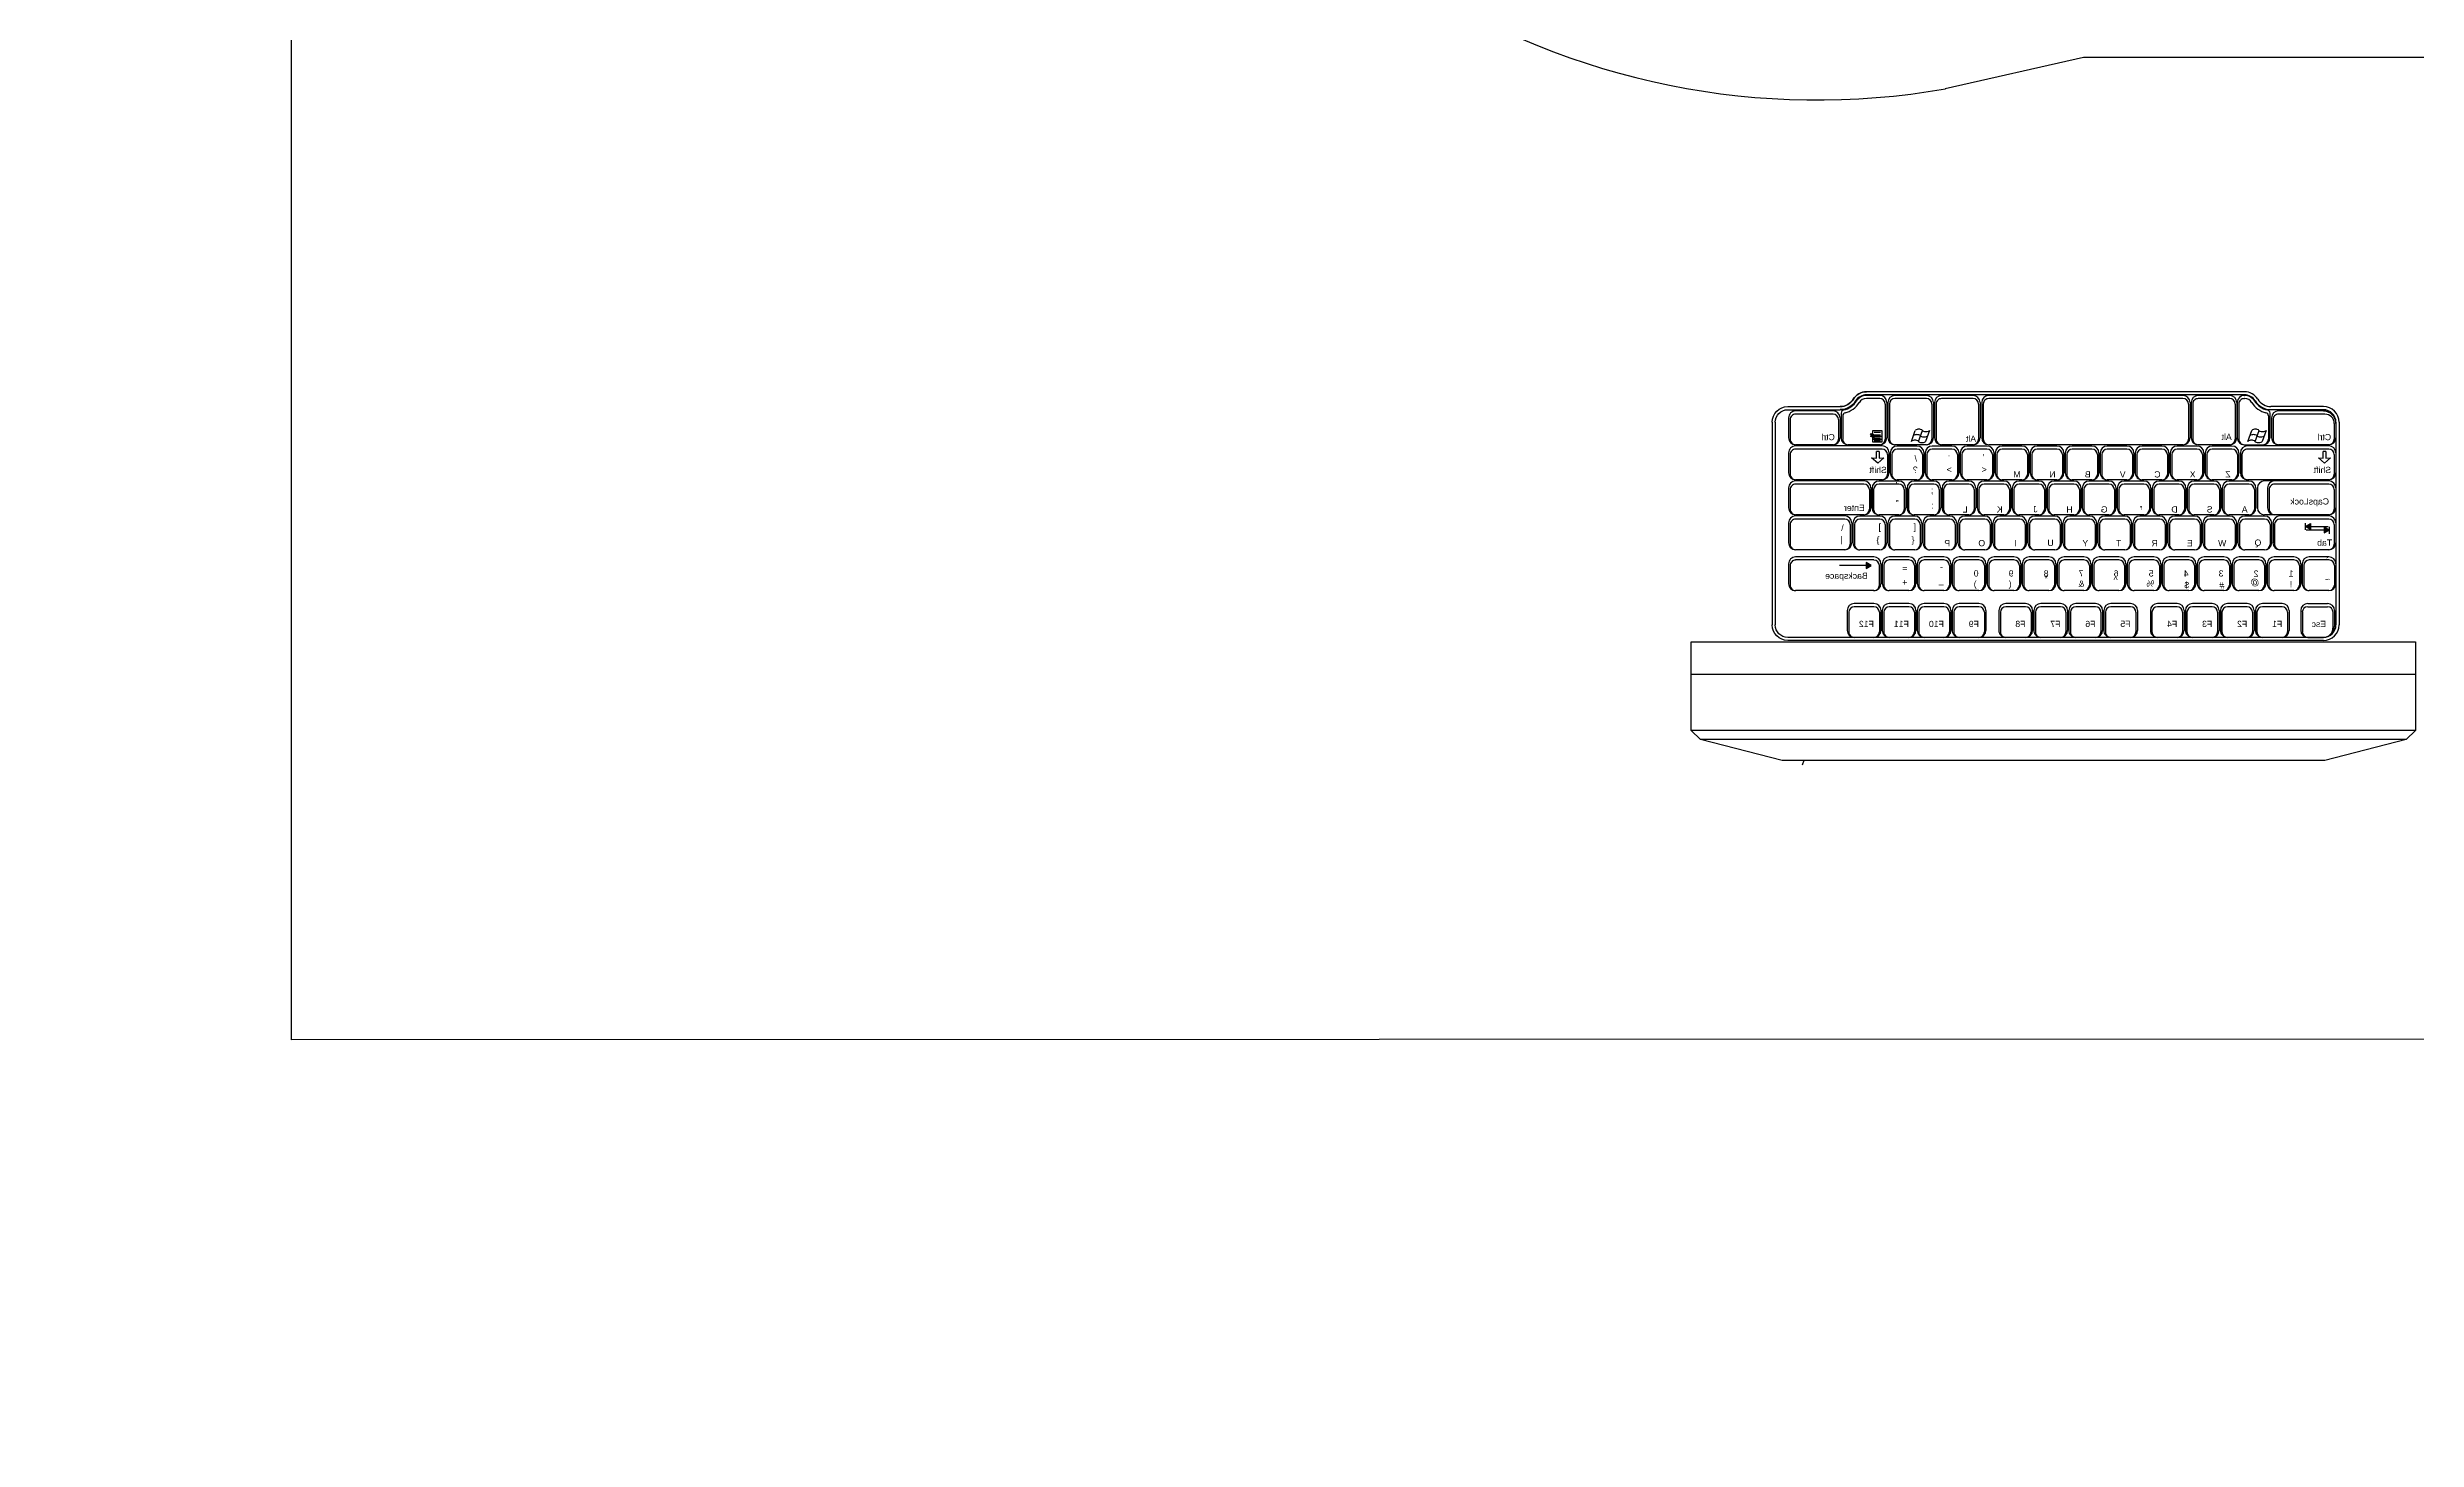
# Model space of a CAD drawing. Header units: millimetres. Extents: x -9318 to 9016603, y 0 to 838141.
# Drawn here: x 70833 to 72281, y 176749 to 177600 of the extents above; entities that cross this region are included whole.
import ezdxf
from ezdxf import colors
from ezdxf.entities.mleader import LeaderData, LeaderLine
from ezdxf.math import Vec2, Vec3

# ---------------------------------------------------------------- set-up
doc = ezdxf.new("R2010")
doc.units = ezdxf.units.MM
doc.linetypes.add('HIDDEN', pattern=[6, 4, -2])
doc.styles.add('Arial 200', font='arial.ttf', dxfattribs={"height": 500})
doc.styles.add('ISOCPEUR', font='isocpeur.ttf', dxfattribs={"width": 0.7})
doc.styles.add('SIMPLEX', font='simplex.shx', dxfattribs={"width": 0.85, "oblique": 7})

# ---------------------------------------------------------------- blocks, each defined once
blk = doc.blocks.new('_DotSmall')
at = {"color": 8, "linetype": 'ByBlock', "const_width": 0.5}
blk.add_lwpolyline([(-0.0625, 0, 1), (0.0625, 0, 1)], format="xyb", close=True, dxfattribs=at)
blk = doc.blocks.new('стол угловой 1200х1400')
at = {"color": 8, "extrusion": (-6.20986e-05, 0.000470696, 1)}
for p, q in [((-20568.3, 33327.6, -393.6), (-20014.8, 33327.8, -393.6)), ((-20568, 32127.6, -393), (-20568.3, 33327.6, -393.6)), ((-19969.8, 32984.7, -393.4), (-19969.8, 33284.7, -393.5)), ((-19213.1, 32728, -393.2), (-19472.2, 32727.9, -393.2)), ((-19168.1, 32683, -393.2), (-19168, 32128, -392.9)), ((-19168, 32128, -392.9), (-20568, 32127.6, -393))]:
    blk.add_line(p, q, dxfattribs=at)
at = {"color": 8, "linetype": 'HIDDEN', "ltscale": 0.1}
blk.add_lwpolyline([(-20475.6, 33232.1), (-20075.6, 33232.2), (-20075.5, 32832.2), (-20475.5, 32832.1)], close=True, dxfattribs=at)
at = {"color": 8, "extrusion": (-6.20986e-05, 0.000470696, 1), "elevation": -376.6}
blk.add_lwpolyline([(-19472.3, 32728.1), (-19556.8, 32709)], dxfattribs=at)
at = {"color": 8, "extrusion": (-6.20986e-05, 0.000470696, 1)}
for centre, radius, start, end in [((-20014.8, 33283, -376.6), 45, 2.4817, 90.0151), ((-19697, 32975.5, -376.6), 272.9, 178.0222, 227.3755), ((-19635.3, 33157.4, -376.6), 455.2, 237.2104, 279.9393), ((-19213.1, 32683.2, -376.6), 45, 0.0151, 90.0151)]:
    blk.add_arc(centre, radius, start, end, dxfattribs=at)
blk = doc.blocks.new('KEY')
at = {"color": 8}
for p, q in [((-0.198, 0), (0.198, 0)), ((-0.338, -0.536), (-0.338, -0.141)), ((-0.307, -0.505), (-0.307, -0.109)), ((0.307, -0.505), (0.307, -0.109)), ((0.338, -0.536), (0.338, -0.141)), ((-0.198, -0.614), (0.198, -0.614)), ((-0.198, -0.677), (0.198, -0.677))]:
    blk.add_line(p, q, dxfattribs=at)
for centre, radius, start, end in [((0.198, -0.109), 0.109, 360, 90), ((0.198, -0.141), 0.141, 360, 90), ((-0.198, -0.141), 0.141, 90, 180), ((-0.198, -0.109), 0.109, 90, 180), ((-0.198, -0.536), 0.141, 180, 270), ((-0.198, -0.505), 0.109, 180, 270), ((0.198, -0.505), 0.109, 270, 360), ((0.198, -0.536), 0.141, 270, 360)]:
    blk.add_arc(centre, radius, start, end, dxfattribs=at)
blk = doc.blocks.new('рншнглнг8л')
h = blk.add_hatch(color=8)
h.paths.add_polyline_path([(-575895.8, 55186.1), (-575892.8, 55184.3), (-575895.8, 55184.3)])
h.paths.add_polyline_path([(-575895.8, 55184.3), (-575892.8, 55184.3), (-575895.8, 55182.5)])
h = blk.add_hatch(color=8)
h.paths.add_polyline_path([(-575624.1, 55162.2), (-575627.2, 55160.4), (-575624.1, 55160.4)])
h.paths.add_polyline_path([(-575624.1, 55160.4), (-575627.2, 55160.4), (-575624.1, 55158.6)])
h = blk.add_hatch(color=8)
h.paths.add_polyline_path([(-575615.7, 55164.4), (-575612.7, 55162.7), (-575615.7, 55162.7)])
h.paths.add_polyline_path([(-575615.7, 55162.7), (-575612.7, 55162.7), (-575615.7, 55160.9)])
at = {"color": 8}
for p, q in [((-575947.2, 55303.5), (-575997.1, 55290.7)), ((-575615.4, 55303.5), (-575947.2, 55303.5)), ((-575565.6, 55290.7), (-575615.4, 55303.5)), ((-575997.1, 55290.7), (-576002.8, 55285.1)), ((-575565.6, 55290.7), (-575997.1, 55290.7)), ((-575559.9, 55285.1), (-575565.6, 55290.7)), ((-575559.9, 55285.1), (-576002.8, 55285.1)), ((-576002.8, 55285.1), (-576002.8, 55230.9)), ((-575559.9, 55230.9), (-575559.9, 55285.1)), ((-575559.9, 55250.9), (-576002.8, 55250.9)), ((-576002.8, 55230.9), (-575559.9, 55230.9)), ((-575616.2, 55228.2), (-575943.8, 55228.2)), ((-575625.8, 55228.2), (-575616.1, 55228.2)), ((-575953.4, 55096.7), (-575953.4, 55220.6)), ((-575951.4, 55096.7), (-575951.4, 55220.6)), ((-575630.1, 55211.8), (-575630.1, 55223.9)), ((-575629.1, 55212.8), (-575629.1, 55224.8)), ((-575610.4, 55212.8), (-575610.4, 55222.5)), ((-575609.4, 55211.8), (-575609.4, 55221.5)), ((-575608.6, 55096.7), (-575608.6, 55220.6)), ((-575606.7, 55096.7), (-575606.7, 55220.6)), ((-575891.1, 55199.6), (-575939, 55199.6)), ((-575625.8, 55209.5), (-575613.7, 55209.5)), ((-575625.8, 55207.5), (-575613.7, 55207.5)), ((-575943.3, 55183.3), (-575943.3, 55195.4)), ((-575942.4, 55184.3), (-575942.4, 55196.3)), ((-575892.8, 55184.3), (-575912.1, 55184.3)), ((-575895.8, 55182.5), (-575895.8, 55186.1)), ((-575895.8, 55186.1), (-575892.8, 55184.3)), ((-575892.8, 55184.3), (-575895.8, 55182.5)), ((-575887.8, 55184.3), (-575887.8, 55196.3)), ((-575886.8, 55183.3), (-575886.8, 55195.4)), ((-575943.3, 55158.3), (-575943.3, 55170.4)), ((-575942.4, 55159.3), (-575942.4, 55171.3)), ((-575891.1, 55180.9), (-575939, 55180.9)), ((-575891.1, 55179), (-575939, 55179)), ((-575908.9, 55174.7), (-575939, 55174.7)), ((-575905.6, 55159.3), (-575905.6, 55171.3)), ((-575904.7, 55158.3), (-575904.7, 55170.4)), ((-575647, 55158.3), (-575647, 55170.4)), ((-575646.1, 55159.3), (-575646.1, 55171.3)), ((-575612.9, 55174.7), (-575642.8, 55174.7)), ((-575609.6, 55159.3), (-575609.6, 55171.3)), ((-575608.6, 55158.3), (-575608.6, 55170.4)), ((-575908.9, 55156), (-575939, 55156)), ((-575612.9, 55156), (-575642.8, 55156)), ((-575627.2, 55162.5), (-575627.2, 55158.5)), ((-575624.1, 55162.2), (-575627.2, 55160.4)), ((-575627.2, 55160.4), (-575613.4, 55160.4)), ((-575627.2, 55160.4), (-575624.1, 55158.6)), ((-575612.7, 55162.7), (-575626.8, 55162.7)), ((-575624.1, 55158.6), (-575624.1, 55162.2)), ((-575615.7, 55160.9), (-575615.7, 55164.4)), ((-575615.7, 55164.4), (-575612.7, 55162.7)), ((-575612.7, 55162.7), (-575615.7, 55160.9)), ((-575612.7, 55160.6), (-575612.7, 55164.9)), ((-575943.3, 55136.9), (-575943.3, 55149)), ((-575942.4, 55137.9), (-575942.4, 55149.9)), ((-575908.9, 55154), (-575939, 55154)), ((-575897.2, 55153.3), (-575939, 55153.3)), ((-575893.9, 55137.9), (-575893.9, 55149.9)), ((-575892.9, 55136.9), (-575892.9, 55149)), ((-575656.6, 55136.9), (-575656.6, 55149)), ((-575612.9, 55153.3), (-575652.3, 55153.3)), ((-575650.4, 55136.9), (-575650.4, 55149)), ((-575649.5, 55137.9), (-575649.5, 55149.9)), ((-575612.9, 55154), (-575642.8, 55154)), ((-575609.6, 55137.9), (-575609.6, 55149.9)), ((-575608.6, 55136.9), (-575608.6, 55149)), ((-575943.3, 55115.5), (-575943.3, 55127.6)), ((-575942.4, 55116.5), (-575942.4, 55128.5)), ((-575897.2, 55134.5), (-575939, 55134.5)), ((-575897.2, 55132.6), (-575939, 55132.6)), ((-575886.1, 55131.9), (-575939, 55131.9)), ((-575882.8, 55116.5), (-575882.8, 55128.5)), ((-575881.9, 55115.5), (-575881.9, 55127.6)), ((-575667, 55115.5), (-575667, 55127.6)), ((-575666.1, 55116.5), (-575666.1, 55128.5)), ((-575612.9, 55131.9), (-575662.7, 55131.9)), ((-575612.9, 55132.6), (-575652.3, 55132.6)), ((-575612.9, 55134.5), (-575646.1, 55134.5)), ((-575609.6, 55116.5), (-575609.6, 55128.5)), ((-575608.6, 55115.5), (-575608.6, 55127.6)), ((-575886.1, 55113.1), (-575939, 55113.1)), ((-575888.8, 55121.7), (-575892.5, 55118.4)), ((-575892.5, 55118.4), (-575889.6, 55118.6)), ((-575889.6, 55118.6), (-575889.6, 55114.7)), ((-575887.9, 55114.7), (-575889.6, 55114.7)), ((-575885, 55118.4), (-575888.8, 55121.7)), ((-575887.9, 55114.7), (-575887.9, 55118.6)), ((-575887.9, 55118.6), (-575885, 55118.4)), ((-575612.9, 55113.1), (-575662.7, 55113.1)), ((-575615.5, 55121.7), (-575619.2, 55118.4)), ((-575619.2, 55118.4), (-575616.4, 55118.6)), ((-575616.4, 55118.6), (-575616.4, 55114.7)), ((-575614.7, 55114.7), (-575616.4, 55114.7)), ((-575611.8, 55118.4), (-575615.5, 55121.7)), ((-575614.7, 55118.6), (-575611.8, 55118.4)), ((-575614.7, 55114.7), (-575614.7, 55118.6)), ((-575943.3, 55094.1), (-575943.3, 55106.2)), ((-575942.4, 55095.1), (-575942.4, 55107.1)), ((-575886.1, 55111.2), (-575939, 55111.2)), ((-575916.1, 55110.5), (-575939, 55110.5)), ((-575912.7, 55095.1), (-575912.7, 55107.1)), ((-575911.8, 55094.1), (-575911.8, 55106.2)), ((-575911.2, 55091.1), (-575911.2, 55106.2)), ((-575910.2, 55092.8), (-575910.2, 55107.1)), ((-575887.5, 55110.5), (-575906.9, 55110.5)), ((-575890.9, 55106.4), (-575893.2, 55105.3)), ((-575893.2, 55105.3), (-575892.3, 55105.1)), ((-575892.3, 55105.1), (-575893.1, 55104)), ((-575892.8, 55103.7), (-575893.1, 55104)), ((-575892.8, 55103.7), (-575891.9, 55104.8)), ((-575891.9, 55104.8), (-575891.5, 55104.1)), ((-575886.3, 55108.9), (-575891.8, 55108.9)), ((-575891.8, 55108.9), (-575891.8, 55101.7)), ((-575886.3, 55107.2), (-575891.8, 55107.2)), ((-575886.3, 55105.5), (-575891.8, 55105.5)), ((-575891.8, 55101.7), (-575886.3, 55101.7)), ((-575891.5, 55104.1), (-575890.9, 55106.4)), ((-575887.1, 55108.1), (-575890.9, 55108.1)), ((-575887.1, 55106.4), (-575890.9, 55106.4)), ((-575887.1, 55104.6), (-575890.9, 55104.6)), ((-575887.1, 55102.9), (-575890.9, 55102.9)), ((-575886.3, 55101.7), (-575886.3, 55108.9)), ((-575884.2, 55085.6), (-575884.2, 55107.1)), ((-575883.3, 55084.6), (-575883.3, 55106.2)), ((-575882.6, 55084.7), (-575882.6, 55106.2)), ((-575881.6, 55085.6), (-575881.6, 55107.1)), ((-575859, 55110.5), (-575878.3, 55110.5)), ((-575868.2, 55108.4), (-575865.8, 55101.7)), ((-575863.9, 55108.4), (-575861.4, 55101.7)), ((-575857.1, 55101.7), (-575859.5, 55108.4)), ((-575855.7, 55085.6), (-575855.7, 55107.1)), ((-575854.7, 55084.7), (-575854.7, 55106.2)), ((-575854, 55084.7), (-575854, 55106.2)), ((-575853.1, 55085.6), (-575853.1, 55107.1)), ((-575830.5, 55110.5), (-575849.7, 55110.5)), ((-575827.1, 55085.6), (-575827.1, 55107.1)), ((-575826.2, 55084.7), (-575826.2, 55106.2)), ((-575825.2, 55084.7), (-575825.2, 55106.2)), ((-575824.3, 55085.6), (-575824.3, 55107.1)), ((-575702.1, 55110.5), (-575820.9, 55110.5)), ((-575698.7, 55085.6), (-575698.7, 55107.1)), ((-575697.8, 55084.7), (-575697.8, 55106.2)), ((-575697.1, 55084.7), (-575697.1, 55106.2)), ((-575696.1, 55085.6), (-575696.1, 55107.1)), ((-575673.5, 55110.5), (-575692.8, 55110.5)), ((-575670.2, 55085.6), (-575670.2, 55107.1)), ((-575669.2, 55084.7), (-575669.2, 55106.2)), ((-575668.9, 55084.6), (-575668.9, 55106.2)), ((-575667.9, 55085.6), (-575667.9, 55107.1)), ((-575664.6, 55110.5), (-575653.2, 55110.5)), ((-575612.9, 55111.2), (-575662.7, 55111.2)), ((-575662.4, 55108.4), (-575660, 55101.7)), ((-575658, 55108.4), (-575655.6, 55101.7)), ((-575651.3, 55101.7), (-575653.7, 55108.4)), ((-575649.9, 55092.8), (-575649.9, 55107.1)), ((-575648.9, 55091.1), (-575648.9, 55106.2)), ((-575647.9, 55094.1), (-575647.9, 55106.2)), ((-575647, 55095.1), (-575647, 55107.1)), ((-575612.9, 55110.5), (-575643.7, 55110.5)), ((-575609.6, 55097.5), (-575609.6, 55107.1)), ((-575608.6, 55097.5), (-575608.6, 55106.2)), ((-575943.8, 55089.1), (-575911.8, 55089.1)), ((-575943.8, 55087.2), (-575911.8, 55087.2)), ((-575916.1, 55091.7), (-575939, 55091.7)), ((-575916.1, 55089.8), (-575939, 55089.8)), ((-575702.1, 55082.3), (-575820.9, 55082.3)), ((-575616.2, 55089.1), (-575648.3, 55089.1)), ((-575616.2, 55087.2), (-575648.3, 55087.2)), ((-575615.3, 55091.7), (-575643.7, 55091.7)), ((-575616.2, 55089.8), (-575643.7, 55089.8)), ((-575887.5, 55082.3), (-575895.6, 55082.3)), ((-575887.5, 55080.3), (-575895.6, 55080.3)), ((-575664.5, 55080), (-575895.6, 55080)), ((-575664.5, 55078.1), (-575895.6, 55078.1)), ((-575859, 55082.3), (-575878.3, 55082.3)), ((-575859, 55080.4), (-575878.3, 55080.4)), ((-575830.5, 55082.3), (-575849.7, 55082.3)), ((-575830.5, 55080.4), (-575849.7, 55080.4)), ((-575702.1, 55080.4), (-575820.9, 55080.4)), ((-575673.5, 55082.3), (-575692.8, 55082.3)), ((-575673.5, 55080.4), (-575692.8, 55080.4)), ((-575664.6, 55082.3), (-575664.5, 55082.3)), ((-575664.6, 55080.3), (-575664.5, 55080.3))]:
    blk.add_line(p, q, dxfattribs=at)
for points in [[(-575934, 55303.5), (-575934.9, 55306.2)], [(-575616.2, 55230.1), (-575943.8, 55230.1)]]:
    blk.add_lwpolyline(points, dxfattribs=at)
for centre, major_axis, start_param, end_param in [((-575943.8, 55220.6), (-6.74, -6.74), 3.926991, 5.497787), ((-575943.8, 55220.6), (-5.39, -5.39), 3.926991, 5.497787), ((-575943.8, 55096.7), (-6.74, 6.74), 0.785398, 2.356194), ((-575943.8, 55096.7), (-5.39, 5.39), 0.785398, 2.356194), ((-575911.8, 55077.6), (-8.08, -8.08), 2.907036, 3.926991), ((-575911.8, 55077.6), (-6.74, -6.74), 2.907036, 3.926991), ((-575895.6, 55087.6), (-6.74, -6.74), -0.234557, 0.785398), ((-575895.6, 55087.6), (-5.39, 5.39), 1.336239, 2.356194)]:
    blk.add_ellipse(centre, major_axis=major_axis, ratio=1, start_param=start_param, end_param=end_param, dxfattribs=at)
at = {"color": 8, "extrusion": (0, 0, -1)}
for centre, major_axis, ratio, start_param, end_param in [((-575625.8, 55223.9), (3.03, 3.03), 1, 3.926991, 5.497787), ((-575625.8, 55224.8), (2.36, 2.36), 1, 3.926991, 5.497787), ((-575616.2, 55220.6), (6.74, -6.74), 1, 3.926991, 5.497787), ((-575616.2, 55220.6), (5.39, -5.39), 1, 3.926991, 5.497787), ((-575616.1, 55221.5), (4.72, 4.72), 1, 5.497787, 7.068583), ((-575616.1, 55222.5), (4.04, -4.04), 1, 3.926991, 5.497787), ((-575625.8, 55212.8), (2.36, -2.36), 1, 0.785398, 2.356194), ((-575613.7, 55212.8), (2.36, -2.36), 1, -0.785398, 0.785398), ((-575939, 55195.4), (3.03, -3.03), 1, 2.356194, 3.926991), ((-575939, 55196.3), (2.36, -2.36), 1, 2.356194, 3.926991), ((-575891.1, 55196.3), (2.36, 2.36), 1, 5.497787, 7.068583), ((-575891.1, 55195.4), (3.03, -3.03), 1, 3.926991, 5.497787), ((-575625.8, 55211.8), (3.03, -3.03), 1, 0.785398, 2.356194), ((-575613.7, 55211.8), (3.03, 3.03), 1, 0.785398, 2.356194), ((-575939, 55184.3), (2.36, 2.36), 1, 2.356194, 3.926991), ((-575891.1, 55184.3), (2.36, -2.36), 1, -0.785398, 0.785398), ((-575939, 55183.3), (3.03, 3.03), 1, 2.356194, 3.926991), ((-575939, 55170.4), (3.03, -3.03), 1, 2.356194, 3.926991), ((-575939, 55171.3), (2.36, -2.36), 1, 2.356194, 3.926991), ((-575908.9, 55171.3), (2.36, 2.36), 1, 5.497787, 7.068583), ((-575908.9, 55170.4), (3.03, 3.03), 1, 5.497787, 7.068583), ((-575891.1, 55183.3), (3.03, 3.03), 1, 0.785398, 2.356194), ((-575642.8, 55170.4), (3.03, 3.03), 1, 3.926991, 5.497787), ((-575642.8, 55171.3), (2.36, 2.36), 1, 3.926991, 5.497787), ((-575612.9, 55171.3), (2.36, -2.36), 1, 3.926991, 5.497787), ((-575612.9, 55170.4), (3.03, -3.03), 1, 3.926991, 5.497787), ((-575939, 55158.3), (3.03, 3.03), 1, 2.356194, 3.926991), ((-575939, 55159.3), (2.36, 2.36), 1, 2.356194, 3.926991), ((-575908.9, 55159.3), (2.36, -2.36), 1, -0.785398, 0.785398), ((-575908.9, 55158.3), (3.03, -3.03), 1, -0.785398, 0.785398), ((-575642.8, 55158.3), (3.03, -3.03), 1, 0.785398, 2.356194), ((-575642.8, 55159.3), (2.36, -2.36), 1, 0.785398, 2.356194), ((-575612.9, 55159.3), (2.36, 2.36), 1, 0.785398, 2.356194), ((-575612.9, 55158.3), (3.03, 3.03), 1, 0.785398, 2.356194), ((-575939, 55149), (3.03, -3.03), 1, 2.356194, 3.926991), ((-575939, 55149.9), (2.36, -2.36), 1, 2.356194, 3.926991), ((-575897.2, 55149.9), (2.36, 2.36), 1, 5.497787, 7.068583), ((-575897.2, 55149), (3.03, 3.03), 1, 5.497787, 7.068583), ((-575652.3, 55149), (3.03, 3.03), 1, 3.926991, 5.497787), ((-575646.1, 55149), (3.03, 3.03), 1, 3.926991, 5.497787), ((-575646.1, 55149.9), (2.36, -2.36), 1, 2.356194, 3.926991), ((-575612.9, 55149.9), (2.36, -2.36), 1, 3.926991, 5.497787), ((-575612.9, 55149), (3.03, -3.03), 1, 3.926991, 5.497787), ((-575939, 55136.9), (3.03, 3.03), 1, 2.356194, 3.926991), ((-575939, 55127.6), (3.03, -3.03), 1, 2.356194, 3.926991), ((-575939, 55137.9), (2.36, 2.36), 1, 2.356194, 3.926991), ((-575939, 55128.5), (2.36, -2.36), 1, 2.356194, 3.926991), ((-575897.2, 55137.9), (2.36, -2.36), 1, -0.785398, 0.785398), ((-575897.2, 55136.9), (3.03, -3.03), 1, -0.785398, 0.785398), ((-575886.1, 55128.5), (2.36, 2.36), 1, 5.497787, 7.068583), ((-575886.1, 55127.6), (3.03, -3.03), 1, 3.926991, 5.497787), ((-575662.7, 55127.6), (3.03, 3.03), 1, 3.926991, 5.497787), ((-575662.7, 55128.5), (2.36, -2.36), 1, 2.356194, 3.926991), ((-575652.3, 55136.9), (3.03, -3.03), 1, 0.785398, 2.356194), ((-575646.1, 55136.9), (3.03, -3.03), 1, 0.785398, 2.356194), ((-575646.1, 55137.9), (2.36, 2.36), 1, 2.356194, 3.926991), ((-575612.9, 55137.9), (2.36, 2.36), 1, 0.785398, 2.356194), ((-575612.9, 55136.9), (3.03, 3.03), 1, 0.785398, 2.356194), ((-575612.9, 55128.5), (2.36, -2.36), 1, 3.926991, 5.497787), ((-575612.9, 55127.6), (3.03, -3.03), 1, 3.926991, 5.497787), ((-575939, 55115.5), (3.03, 3.03), 1, 2.356194, 3.926991), ((-575939, 55116.5), (2.36, 2.36), 1, 2.356194, 3.926991), ((-575886.1, 55116.5), (2.36, -2.36), 1, -0.785398, 0.785398), ((-575886.1, 55115.5), (3.03, 3.03), 1, 0.785398, 2.356194), ((-575662.7, 55115.5), (3.03, -3.03), 1, 0.785398, 2.356194), ((-575662.7, 55116.5), (2.36, 2.36), 1, 2.356194, 3.926991), ((-575612.9, 55116.5), (2.36, 2.36), 1, 0.785398, 2.356194), ((-575612.9, 55115.5), (3.03, 3.03), 1, 0.785398, 2.356194), ((-575939, 55106.2), (3.03, -3.03), 1, 2.356194, 3.926991), ((-575939, 55107.1), (2.36, -2.36), 1, 2.356194, 3.926991), ((-575916.1, 55107.1), (2.36, -2.36), 1, 3.926991, 5.497787), ((-575916.1, 55106.2), (3.03, -3.03), 1, 3.926991, 5.497787), ((-575906.9, 55106.2), (3.03, 3.03), 1, 3.926991, 5.497787), ((-575906.9, 55107.1), (2.36, 2.36), 1, 3.926991, 5.497787), ((-575887.5, 55107.1), (2.36, 2.36), 1, 5.497787, 7.068583), ((-575887.5, 55106.2), (3.03, 3.03), 1, 5.497787, 7.068583), ((-575878.3, 55106.2), (3.03, 3.03), 1, 3.926991, 5.497787), ((-575878.3, 55107.1), (2.36, 2.36), 1, 3.926991, 5.497787), ((-575866, 55108.4), (2.17, 0), 0.316309, 0, 3.141593), ((-575864.8, 55105), (2.17, 0), 0.316309, 0, 3.141593), ((-575863.6, 55101.7), (2.17, 0), 0.316309, 0, 3.141593), ((-575861.7, 55108.4), (2.17, 0), 0.316309, 3.141593, 6.283185), ((-575860.5, 55105), (2.17, 0), 0.316309, 3.141593, 6.283185), ((-575859.3, 55101.7), (2.17, 0), 0.316309, 3.141593, 6.283185), ((-575859, 55107.1), (2.36, 2.36), 1, 5.497787, 7.068583), ((-575859, 55106.2), (3.03, -3.03), 1, 3.926991, 5.497787), ((-575849.7, 55106.2), (3.03, 3.03), 1, 3.926991, 5.497787), ((-575849.7, 55107.1), (2.36, -2.36), 1, 2.356194, 3.926991), ((-575830.5, 55107.1), (2.36, -2.36), 1, 3.926991, 5.497787), ((-575830.5, 55106.2), (3.03, -3.03), 1, 3.926991, 5.497787), ((-575820.9, 55106.2), (3.03, 3.03), 1, 3.926991, 5.497787), ((-575820.9, 55107.1), (2.36, -2.36), 1, 2.356194, 3.926991), ((-575702.1, 55107.1), (2.36, 2.36), 1, 5.497787, 7.068583), ((-575702.1, 55106.2), (3.03, -3.03), 1, 3.926991, 5.497787), ((-575692.8, 55106.2), (3.03, 3.03), 1, 3.926991, 5.497787), ((-575692.8, 55107.1), (2.36, -2.36), 1, 2.356194, 3.926991), ((-575673.5, 55107.1), (2.36, -2.36), 1, 3.926991, 5.497787), ((-575673.5, 55106.2), (3.03, -3.03), 1, 3.926991, 5.497787), ((-575664.6, 55106.2), (3.03, 3.03), 1, 3.926991, 5.497787), ((-575664.6, 55107.1), (2.36, -2.36), 1, 2.356194, 3.926991), ((-575660.2, 55108.4), (2.17, 0), 0.316309, 0, 3.141593), ((-575659, 55105), (2.17, 0), 0.316309, 0, 3.141593), ((-575657.8, 55101.7), (2.17, 0), 0.316309, 0, 3.141593), ((-575655.9, 55108.4), (2.17, 0), 0.316309, 3.141593, 6.283185), ((-575654.7, 55105), (2.17, 0), 0.316309, 3.141593, 6.283185), ((-575653.5, 55101.7), (2.17, 0), 0.316309, 3.141593, 6.283185), ((-575653.2, 55107.1), (2.36, -2.36), 1, 3.926991, 5.497787), ((-575653.2, 55106.2), (3.03, -3.03), 1, 3.926991, 5.497787), ((-575643.7, 55106.2), (3.03, 3.03), 1, 3.926991, 5.497787), ((-575643.7, 55107.1), (2.36, -2.36), 1, 2.356194, 3.926991), ((-575616.2, 55097.5), (5.39, 5.39), 1, 0.785398, 2.356194), ((-575615.3, 55097.5), (4.04, 4.04), 1, 0.785398, 2.356194), ((-575612.9, 55107.1), (2.36, -2.36), 1, 3.926991, 5.497787), ((-575612.9, 55106.2), (3.03, -3.03), 1, 3.926991, 5.497787), ((-575939, 55094.1), (3.03, 3.03), 1, 2.356194, 3.926991), ((-575939, 55095.1), (2.36, 2.36), 1, 2.356194, 3.926991), ((-575916.1, 55095.1), (2.36, 2.36), 1, 0.785398, 2.356194), ((-575916.1, 55094.1), (3.03, 3.03), 1, 0.785398, 2.356194), ((-575911.8, 55077.6), (8.08, 8.08), 1, 5.497787, 6.517742), ((-575911.8, 55077.6), (6.74, -6.74), 1, 3.926991, 4.946946), ((-575909.2, 55091.1), (1.35, -1.35), 1, 0.971859, 2.356194), ((-575908.3, 55092.8), (1.35, -1.35), 1, 1.011126, 2.356194), ((-575911.8, 55077.6), (8.33, 8.33), 1, 5.684248, 6.517742), ((-575911.8, 55077.6), (9.68, -9.68), 1, 4.152719, 4.946946), ((-575895.6, 55087.6), (6.74, 6.74), 1, 2.356194, 3.37615), ((-575895.6, 55087.6), (5.39, 5.39), 1, 2.356194, 3.37615), ((-575895.6, 55087.6), (5.14, 5.14), 1, 2.356194, 3.37615), ((-575895.6, 55087.6), (3.79, 3.79), 1, 2.356194, 3.37615), ((-575887.5, 55085.6), (2.36, -2.36), 1, -0.785398, 0.785398), ((-575887.5, 55084.6), (3.03, -3.03), 1, -0.785398, 0.785398), ((-575878.3, 55084.7), (3.03, -3.03), 1, 0.785398, 2.356194), ((-575878.3, 55085.6), (2.36, -2.36), 1, 0.785398, 2.356194), ((-575859, 55085.6), (2.36, -2.36), 1, -0.785398, 0.785398), ((-575859, 55084.7), (3.03, 3.03), 1, 0.785398, 2.356194), ((-575849.7, 55084.7), (3.03, -3.03), 1, 0.785398, 2.356194), ((-575849.7, 55085.6), (2.36, 2.36), 1, 2.356194, 3.926991), ((-575830.5, 55085.6), (2.36, 2.36), 1, 0.785398, 2.356194), ((-575830.5, 55084.7), (3.03, 3.03), 1, 0.785398, 2.356194), ((-575820.9, 55084.7), (3.03, -3.03), 1, 0.785398, 2.356194), ((-575820.9, 55085.6), (2.36, 2.36), 1, 2.356194, 3.926991), ((-575702.1, 55085.6), (2.36, -2.36), 1, -0.785398, 0.785398), ((-575702.1, 55084.7), (3.03, 3.03), 1, 0.785398, 2.356194), ((-575692.8, 55084.7), (3.03, -3.03), 1, 0.785398, 2.356194), ((-575692.8, 55085.6), (2.36, 2.36), 1, 2.356194, 3.926991), ((-575673.5, 55085.6), (2.36, 2.36), 1, 0.785398, 2.356194), ((-575673.5, 55084.7), (3.03, 3.03), 1, 0.785398, 2.356194), ((-575664.6, 55084.6), (3.03, -3.03), 1, 0.785398, 2.356194), ((-575664.6, 55085.6), (2.36, 2.36), 1, 2.356194, 3.926991), ((-575664.5, 55087.6), (3.79, -3.79), 1, -0.234557, 0.785398), ((-575664.5, 55087.6), (5.14, -5.14), 1, -0.234557, 0.785398), ((-575664.5, 55087.6), (5.39, 5.39), 1, 1.336239, 2.356194), ((-575664.5, 55087.6), (6.74, -6.74), 1, -0.234557, 0.785398), ((-575648.3, 55077.6), (9.68, 9.68), 1, 4.477832, 5.272059), ((-575648.3, 55077.6), (8.33, -8.33), 1, 2.907036, 3.74053), ((-575648.3, 55077.6), (8.08, -8.08), 1, 2.907036, 3.926991), ((-575648.3, 55077.6), (6.74, -6.74), 1, 2.907036, 3.926991), ((-575651.8, 55092.8), (1.35, 1.35), 1, 0.785398, 2.130466), ((-575650.8, 55091.1), (1.35, 1.35), 1, 0.785398, 2.169734), ((-575643.7, 55094.1), (3.03, -3.03), 1, 0.785398, 2.356194), ((-575643.7, 55095.1), (2.36, 2.36), 1, 2.356194, 3.926991), ((-575616.2, 55096.7), (6.74, 6.74), 1, 0.785398, 2.356194), ((-575616.2, 55096.7), (5.39, 5.39), 1, 0.785398, 2.356194)]:
    blk.add_ellipse(centre, major_axis=major_axis, ratio=ratio, start_param=start_param, end_param=end_param, dxfattribs=at)
at = {"color": 8}
for points in [[(-575627.2, 55160.4), (-575627.2, 55160.4), (-575627.2, 55160.4)], [(-575612.7, 55162.7), (-575612.7, 55162.7), (-575612.7, 55162.7)]]:
    blk.add_solid(points, dxfattribs=at)
at = {"color": 8, "xscale": -30.48000000044703, "yscale": 30.48000000044703, "zscale": 60.96}
for p in [(-575897.1, 55228.2), (-575875.7, 55228.2), (-575854.3, 55228.2), (-575832.9, 55228.2), (-575804.4, 55228.2), (-575783, 55228.2), (-575761.6, 55228.2), (-575740.2, 55228.2), (-575711.7, 55228.2), (-575690.3, 55228.2), (-575668.9, 55228.2), (-575647.5, 55228.2), (-575875.7, 55199.6), (-575854.3, 55199.6), (-575832.9, 55199.6), (-575811.5, 55199.6), (-575790.1, 55199.6), (-575768.7, 55199.6), (-575747.3, 55199.6), (-575725.9, 55199.6), (-575704.5, 55199.6), (-575683.1, 55199.6), (-575661.7, 55199.6), (-575640.3, 55199.6), (-575618.9, 55199.6), (-575893.6, 55174.7), (-575872.2, 55174.7), (-575850.8, 55174.7), (-575829.4, 55174.7), (-575808, 55174.7), (-575786.6, 55174.7), (-575765.2, 55174.7), (-575743.8, 55174.7), (-575722.4, 55174.7), (-575701, 55174.7), (-575679.6, 55174.7), (-575658.2, 55174.7), (-575881.9, 55153.3), (-575860.5, 55153.3), (-575839.1, 55153.3), (-575817.6, 55153.3), (-575796.2, 55153.3), (-575774.8, 55153.3), (-575753.4, 55153.3), (-575732, 55153.3), (-575710.6, 55153.3), (-575689.2, 55153.3), (-575667.8, 55153.3), (-575870.8, 55131.9), (-575849.4, 55131.9), (-575828, 55131.9), (-575806.6, 55131.9), (-575785.2, 55131.9), (-575763.8, 55131.9), (-575742.4, 55131.9), (-575721, 55131.9), (-575699.6, 55131.9), (-575678.2, 55131.9)]:
    blk.add_blockref('KEY', p, dxfattribs=at)
at = {"color": 8}
for s, height, style, p in [('F12', 3.81, 'Arial 200', (-575891.1, 55221.9)), ('F11', 3.81, 'Arial 200', (-575869.7, 55221.9)), ('F10', 3.81, 'Arial 200', (-575848.3, 55221.9)), ('F9', 3.81, 'Arial 200', (-575826.9, 55221.9)), ('F8', 3.81, 'Arial 200', (-575798.4, 55221.9)), ('F7', 3.81, 'Arial 200', (-575777, 55221.9)), ('F6', 3.81, 'Arial 200', (-575755.6, 55221.9)), ('F5', 3.81, 'Arial 200', (-575734.2, 55221.8)), ('F4', 3.81, 'Arial 200', (-575705.6, 55221.9)), ('F3', 3.81, 'Arial 200', (-575684.2, 55221.9)), ('F2', 3.81, 'Arial 200', (-575662.8, 55221.9)), ('F1', 3.81, 'Arial 200', (-575641.4, 55221.9)), ('Esc', 3.81, 'Arial 200', (-575614.6, 55221.9)), (')', 3.81, 'Arial 200', (-575828.3, 55197.4)), ('(', 3.81, 'Arial 200', (-575806.9, 55197.4)), ('$', 3.81, 'Arial 200', (-575698.3, 55198.1)), ('#', 3.81, 'Arial 200', (-575676.9, 55198.3)), ('Backspace', 3.81, 'Arial 200', (-575894.9, 55192.4)), ('+', 3.81, 'Arial 200', (-575870.7, 55196.4)), ('=', 3.81, 'Arial 200', (-575870.6, 55188)), ('_', 3.81, 'Arial 200', (-575848.5, 55195.3)), ('-', 3.81, 'Arial 200', (-575848.9, 55186.8)), ('0', 3.81, 'Arial 200', (-575827.1, 55191)), ('9', 3.81, 'Arial 200', (-575805.7, 55191)), ('8', 3.81, 'Arial 200', (-575784.3, 55191)), ('*', 3.81, 'Arial 200', (-575784.8, 55194.1)), ('&', 3.81, 'Arial 200', (-575762.5, 55197.3)), ('7', 3.81, 'Arial 200', (-575762.9, 55191)), ('^ ', 3.81, 'Arial 200', (-575742.1, 55194.9)), ('6', 3.81, 'Arial 200', (-575741.5, 55191)), ('%', 3.81, 'Arial 200', (-575719.7, 55197.2)), ('5', 3.81, 'Arial 200', (-575720.1, 55191)), ('4', 3.81, 'Arial 200', (-575698.7, 55191.1)), ('3', 3.81, 'Arial 200', (-575677.3, 55191)), ('@', 3.81, 'Arial 200', (-575655.5, 55196.3)), ('2', 3.81, 'Arial 200', (-575655.9, 55191.1)), ('1', 3.81, 'Arial 200', (-575634.5, 55191.1)), ('!', 3.81, 'Arial 200', (-575635.3, 55197.6)), ('~', 3.81, 'Arial 200', (-575612.2, 55194.6)), ('|', 3.81, 'Arial 200', (-575910.3, 55170.2)), ('}', 3.81, 'Arial 200', (-575887.8, 55170.5)), ('{', 3.81, 'Arial 200', (-575866.3, 55170.5)), ('P', 3.81, 'Arial 200', (-575844.5, 55172.5)), ('O', 3.81, 'Arial 200', (-575823.1, 55172.5)), ('I', 3.81, 'Arial 200', (-575803.7, 55172.5)), ('U', 3.81, 'Arial 200', (-575781.2, 55172.4)), ('Y', 3.81, 'Arial 200', (-575760.1, 55172.5)), ('T', 3.81, 'Arial 200', (-575739.8, 55172.5)), ('R', 3.81, 'Arial 200', (-575717.5, 55172.5)), ('E', 3.81, 'Arial 200', (-575696.1, 55172.5)), ('W', 3.81, 'Arial 200', (-575675.6, 55172.5)), ('Q', 3.81, 'Arial 200', (-575654.2, 55172.2)), ('Tab', 3.81, 'Arial 200', (-575610.9, 55172.2)), ('`', 3.81, 'Arial 200', (-575613.1, 55183.3)), ('\\', 3.81, 'Arial 200', (-575909.6, 55163.1)), (']', 3.81, 'Arial 200', (-575886.8, 55162.6)), ('[', 3.81, 'Arial 200', (-575865.4, 55162.6)), ('Enter', 3.81, 'Arial 200', (-575896.7, 55150.9)), ('"', 3.81, 'Arial 200', (-575876, 55148.1)), (';', 3.81, 'Arial 200', (-575854.7, 55140.2)), (':', 3.81, 'Arial 200', (-575854.6, 55149.5)), ('L', 3.81, 'Arial 200', (-575833.8, 55151.9)), ('K', 3.81, 'Arial 200', (-575812.4, 55151.9)), ('J', 3.81, 'Arial 200', (-575791, 55151.8)), ('H', 3.81, 'Arial 200', (-575769.6, 55151.9)), ('G', 3.81, 'Arial 200', (-575748.2, 55151.9)), ('F', 2.38, 'SIMPLEX', (-575726.8, 55150.4)), ('D', 3.81, 'Arial 200', (-575705.4, 55151.9)), ('S', 3.81, 'Arial 200', (-575684, 55151.9)), ('A', 3.81, 'Arial 200', (-575662.6, 55151.9)), ('CapsLock', 3.81, 'Arial 200', (-575612.8, 55147)), ('Shift', 3.81, 'Arial 200', (-575883.2, 55127.8)), ("'", 3.81, 'Arial 200', (-575876.8, 55137.1)), ('?', 3.81, 'Arial 200', (-575864.3, 55127.6)), ('>', 3.81, 'Arial 200', (-575843.5, 55127.5)), ('<', 3.81, 'Arial 200', (-575822.1, 55127.5)), ('M', 3.81, 'Arial 200', (-575801.4, 55130.5)), ('N', 3.81, 'Arial 200', (-575780, 55130.5)), ('B', 3.81, 'Arial 200', (-575758.6, 55130.5)), ('V', 3.81, 'Arial 200', (-575737.2, 55130.5)), ('C', 3.81, 'Arial 200', (-575715.8, 55130.5)), ('X', 3.81, 'Arial 200', (-575694.4, 55130.5)), ('Z', 3.81, 'Arial 200', (-575673, 55130.5)), ('Shift', 3.81, 'Arial 200', (-575611.5, 55127.8)), ('/', 3.81, 'Arial 200', (-575864.8, 55120.8)), ('.', 3.81, 'Arial 200', (-575844.5, 55117.6)), (',', 3.81, 'Arial 200', (-575823.4, 55116.8)), ('Ctrl', 3.81, 'Arial 200', (-575915, 55107.7)), ('Alt', 3.81, 'Arial 200', (-575828.6, 55108.7)), ('Alt', 3.81, 'Arial 200', (-575672.3, 55107.6)), ('Ctrl', 3.81, 'Arial 200', (-575611.5, 55107.7))]:
    blk.add_text(s, height=height, rotation=180, dxfattribs=dict(at, style=style)).set_placement(p)

msp = doc.modelspace()

# ---------------------------------------------------------------- block references
msp.add_blockref('стол угловой 1200х1400', (91550.05, 144865.38, 393.03))
at = {"xscale": -1, "rotation": 180}
msp.add_blockref('рншнглнг8л', (647840.71, 232467.2, 0.76), dxfattribs=at)

# ---------------------------------------------------------------- leaders
ml = msp.add_multileader_mtext('Standard')
ml.set_content('+13,200', color=8, style='ISOCPEUR')
ml.set_leader_properties(color=8, linetype='Continuous', lineweight=-1)
ml.set_arrow_properties(name='DOTSMALL')
ml.build(insert=Vec2(0, 0))
ml.multileader.update_dxf_attribs({"has_text_frame": 1, "text_left_attachment_type": 4, "text_right_attachment_type": 4, "dogleg_length": 100, "arrow_head_size": 180})
ctx = ml.context
ctx.base_point, ctx.char_height, ctx.arrow_head_size, ctx.landing_gap_size, ctx.plane_origin = Vec3(93068.63, 826103.47), 250, 180, 50, Vec3(90907.41, 825512.23)
ctx.left_attachment, ctx.right_attachment = 4, 4
notes = []
notes.append((ctx, [(0, (0, 0, 0), (0, 0), (1, 0), 1, [])]))
ctx.mtext.insert, ctx.mtext.width, ctx.mtext.line_spacing_style, ctx.mtext.flow_direction = Vec3(93118.63, 826436.81), 852.697, 2, 5
ml = msp.add_multileader_mtext('Standard')
ml.set_content('+11,550', color=8, style='ISOCPEUR')
ml.set_leader_properties(color=8, linetype='Continuous', lineweight=-1)
ml.set_arrow_properties(name='DOTSMALL')
ml.build(insert=Vec2(0, 0))
ml.multileader.update_dxf_attribs({"has_text_frame": 1, "text_left_attachment_type": 4, "text_right_attachment_type": 4, "dogleg_length": 100, "arrow_head_size": 180})
ctx = ml.context
ctx.base_point, ctx.char_height, ctx.arrow_head_size, ctx.landing_gap_size, ctx.plane_origin = Vec3(88068.63, 825358.47), 250, 180, 50, Vec3(85907.41, 824767.23)
ctx.left_attachment, ctx.right_attachment = 4, 4
notes.append((ctx, [(0, (0, 0, 0), (0, 0), (1, 0), 1, [])]))
ctx.mtext.insert, ctx.mtext.width, ctx.mtext.line_spacing_style, ctx.mtext.flow_direction = Vec3(88118.63, 825691.81), 852.697, 2, 5
ml = msp.add_multileader_mtext('Standard')
ml.set_content('+13,700', color=8, style='ISOCPEUR')
ml.set_leader_properties(color=8, linetype='Continuous', lineweight=-1)
ml.set_arrow_properties(name='DOTSMALL')
ml.build(insert=Vec2(0, 0))
ml.multileader.update_dxf_attribs({"has_text_frame": 1, "text_left_attachment_type": 4, "text_right_attachment_type": 4, "dogleg_length": 100, "arrow_head_size": 180})
ctx = ml.context
ctx.base_point, ctx.char_height, ctx.arrow_head_size, ctx.landing_gap_size, ctx.plane_origin = Vec3(118053.07, 658154.33), 250, 180, 50, Vec3(117803.7, 657493.51)
ctx.left_attachment, ctx.right_attachment = 4, 4
notes.append((ctx, [(0, (0, 0, 0), (0, 0), (1, 0), 1, [])]))
ctx.mtext.insert, ctx.mtext.width, ctx.mtext.line_spacing_style, ctx.mtext.flow_direction = Vec3(118103.07, 658487.66), 852.697, 2, 5
ml = msp.add_multileader_mtext('Standard')
ml.set_content('+13,700', color=8, style='ISOCPEUR')
ml.set_leader_properties(color=8, linetype='Continuous', lineweight=-1)
ml.set_arrow_properties(name='DOTSMALL')
ml.build(insert=Vec2(0, 0))
ml.multileader.update_dxf_attribs({"has_text_frame": 1, "text_left_attachment_type": 4, "text_right_attachment_type": 4, "dogleg_length": 100, "arrow_head_size": 180})
ctx = ml.context
ctx.base_point, ctx.char_height, ctx.arrow_head_size, ctx.landing_gap_size, ctx.plane_origin = Vec3(79585.57, 658000.47), 250, 180, 50, Vec3(77424.36, 657409.23)
ctx.left_attachment, ctx.right_attachment = 4, 4
notes.append((ctx, [(0, (0, 0, 0), (0, 0), (1, 0), 1, [])]))
ctx.mtext.insert, ctx.mtext.width, ctx.mtext.line_spacing_style, ctx.mtext.flow_direction = Vec3(79635.57, 658333.81), 852.697, 2, 5
ml = msp.add_multileader_mtext('Standard')
ml.set_content('+15,850', color=8, style='ISOCPEUR')
ml.set_leader_properties(color=8, linetype='Continuous', lineweight=-1)
ml.set_arrow_properties(name='DOTSMALL')
ml.build(insert=Vec2(0, 0))
ml.multileader.update_dxf_attribs({"has_text_frame": 1, "text_left_attachment_type": 4, "text_right_attachment_type": 4, "dogleg_length": 100, "arrow_head_size": 180})
ctx = ml.context
ctx.base_point, ctx.char_height, ctx.arrow_head_size, ctx.landing_gap_size, ctx.plane_origin = Vec3(78411.29, 652860.4), 250, 180, 50, Vec3(78329.9, 651149.71)
ctx.left_attachment, ctx.right_attachment = 4, 4
notes.append((ctx, [(0, (0, 0, 0), (0, 0), (1, 0), 1, [])]))
ctx.mtext.insert, ctx.mtext.width, ctx.mtext.defined_height, ctx.mtext.line_spacing_style, ctx.mtext.flow_direction = Vec3(78461.29, 653193.74), 696.0353, 776.46, 2, 5
ml = msp.add_multileader_mtext('Standard')
ml.set_content('+15,850', color=8, style='ISOCPEUR')
ml.set_leader_properties(color=8, linetype='Continuous', lineweight=-1)
ml.set_arrow_properties(name='DOTSMALL')
ml.build(insert=Vec2(0, 0))
ml.multileader.update_dxf_attribs({"has_text_frame": 1, "text_left_attachment_type": 4, "text_right_attachment_type": 4, "dogleg_length": 100, "arrow_head_size": 180})
ctx = ml.context
ctx.base_point, ctx.char_height, ctx.arrow_head_size, ctx.landing_gap_size, ctx.plane_origin = Vec3(116043.29, 652621.27), 250, 180, 50, Vec3(116522.41, 649668.82)
ctx.left_attachment, ctx.right_attachment = 4, 4
notes.append((ctx, [(0, (0, 0, 0), (0, 0), (1, 0), 1, [])]))
ctx.mtext.insert, ctx.mtext.width, ctx.mtext.line_spacing_style, ctx.mtext.flow_direction = Vec3(116093.29, 652954.61), 852.697, 2, 5
ml = msp.add_multileader_mtext('Standard')
ml.set_content('+9,800', color=8, style='ISOCPEUR')
ml.set_leader_properties(color=8, linetype='Continuous', lineweight=-1)
ml.set_arrow_properties(name='DOTSMALL')
ml.build(insert=Vec2(0, 0))
ml.multileader.update_dxf_attribs({"has_text_frame": 1, "text_left_attachment_type": 4, "text_right_attachment_type": 4, "dogleg_length": 100, "arrow_head_size": 180})
ctx = ml.context
ctx.base_point, ctx.char_height, ctx.arrow_head_size, ctx.landing_gap_size, ctx.plane_origin = Vec3(118053.07, 538154.33), 250, 180, 50, Vec3(117803.7, 537493.51)
ctx.left_attachment, ctx.right_attachment = 4, 4
notes.append((ctx, [(0, (0, 0, 0), (0, 0), (1, 0), 1, [])]))
ctx.mtext.insert, ctx.mtext.width, ctx.mtext.line_spacing_style, ctx.mtext.flow_direction = Vec3(118103.07, 538487.66), 852.697, 2, 5
ml = msp.add_multileader_mtext('Standard')
ml.set_content('+9,800', color=8, style='ISOCPEUR')
ml.set_leader_properties(color=8, linetype='Continuous', lineweight=-1)
ml.set_arrow_properties(name='DOTSMALL')
ml.build(insert=Vec2(0, 0))
ml.multileader.update_dxf_attribs({"has_text_frame": 1, "text_left_attachment_type": 4, "text_right_attachment_type": 4, "dogleg_length": 100, "arrow_head_size": 180})
ctx = ml.context
ctx.base_point, ctx.char_height, ctx.arrow_head_size, ctx.landing_gap_size, ctx.plane_origin = Vec3(79585.57, 538000.47), 250, 180, 50, Vec3(77424.36, 537409.23)
ctx.left_attachment, ctx.right_attachment = 4, 4
notes.append((ctx, [(0, (0, 0, 0), (0, 0), (1, 0), 1, [])]))
ctx.mtext.insert, ctx.mtext.width, ctx.mtext.line_spacing_style, ctx.mtext.flow_direction = Vec3(79635.57, 538333.81), 852.697, 2, 5
ml = msp.add_multileader_mtext('Standard')
ml.set_content('+11,750', color=8, style='ISOCPEUR')
ml.set_leader_properties(color=8, linetype='Continuous', lineweight=-1)
ml.set_arrow_properties(name='DOTSMALL')
ml.build(insert=Vec2(0, 0))
ml.multileader.update_dxf_attribs({"has_text_frame": 1, "text_left_attachment_type": 4, "text_right_attachment_type": 4, "dogleg_length": 100, "arrow_head_size": 180})
ctx = ml.context
ctx.base_point, ctx.char_height, ctx.arrow_head_size, ctx.landing_gap_size, ctx.plane_origin = Vec3(78411.29, 532860.4), 250, 180, 50, Vec3(78329.9, 531149.71)
ctx.left_attachment, ctx.right_attachment = 4, 4
notes.append((ctx, [(0, (0, 0, 0), (0, 0), (1, 0), 1, [])]))
ctx.mtext.insert, ctx.mtext.width, ctx.mtext.defined_height, ctx.mtext.line_spacing_style, ctx.mtext.flow_direction = Vec3(78461.29, 533193.74), 696.0353, 776.46, 2, 5
ml = msp.add_multileader_mtext('Standard')
ml.set_content('+11,750', color=8, style='ISOCPEUR')
ml.set_leader_properties(color=8, linetype='Continuous', lineweight=-1)
ml.set_arrow_properties(name='DOTSMALL')
ml.build(insert=Vec2(0, 0))
ml.multileader.update_dxf_attribs({"has_text_frame": 1, "text_left_attachment_type": 4, "text_right_attachment_type": 4, "dogleg_length": 100, "arrow_head_size": 180})
ctx = ml.context
ctx.base_point, ctx.char_height, ctx.arrow_head_size, ctx.landing_gap_size, ctx.plane_origin = Vec3(116043.29, 532621.27), 250, 180, 50, Vec3(116522.41, 529668.82)
ctx.left_attachment, ctx.right_attachment = 4, 4
notes.append((ctx, [(0, (0, 0, 0), (0, 0), (1, 0), 1, [])]))
ctx.mtext.insert, ctx.mtext.width, ctx.mtext.line_spacing_style, ctx.mtext.flow_direction = Vec3(116093.29, 532954.61), 852.697, 2, 5
ml = msp.add_multileader_mtext('Standard')
ml.set_content('+7,850', color=8, style='ISOCPEUR')
ml.set_leader_properties(color=8, linetype='Continuous', lineweight=-1)
ml.set_arrow_properties(name='DOTSMALL')
ml.build(insert=Vec2(0, 0))
ml.multileader.update_dxf_attribs({"has_text_frame": 1, "text_left_attachment_type": 4, "text_right_attachment_type": 4, "dogleg_length": 100, "arrow_head_size": 180})
ctx = ml.context
ctx.base_point, ctx.char_height, ctx.arrow_head_size, ctx.landing_gap_size, ctx.plane_origin = Vec3(82569.71, 434646.78), 250, 180, 50, Vec3(82488.32, 433379.22)
ctx.left_attachment, ctx.right_attachment = 4, 4
notes.append((ctx, [(0, (0, 0, 0), (0, 0), (1, 0), 1, [])]))
ctx.mtext.insert, ctx.mtext.width, ctx.mtext.line_spacing_style, ctx.mtext.flow_direction = Vec3(82619.71, 434980.11), 595.5678, 2, 5
for ctx, leaders in notes:
    for number, flags, end, landing, length, lines in leaders:
        leader = LeaderData()
        leader.index, (leader.has_last_leader_line, leader.has_dogleg_vector, leader.attachment_direction) = number, flags
        leader.last_leader_point, leader.dogleg_vector, leader.dogleg_length = Vec3(end), Vec3(landing), length
        for number, points, colour, breaks in lines:
            line = LeaderLine()
            line.index, line.vertices, line.color, line.breaks = number, Vec3.list(points), colors.encode_raw_color(colour), breaks
            leader.lines.append(line)
        ctx.leaders.append(leader)

doc.saveas('drawing.dxf')
